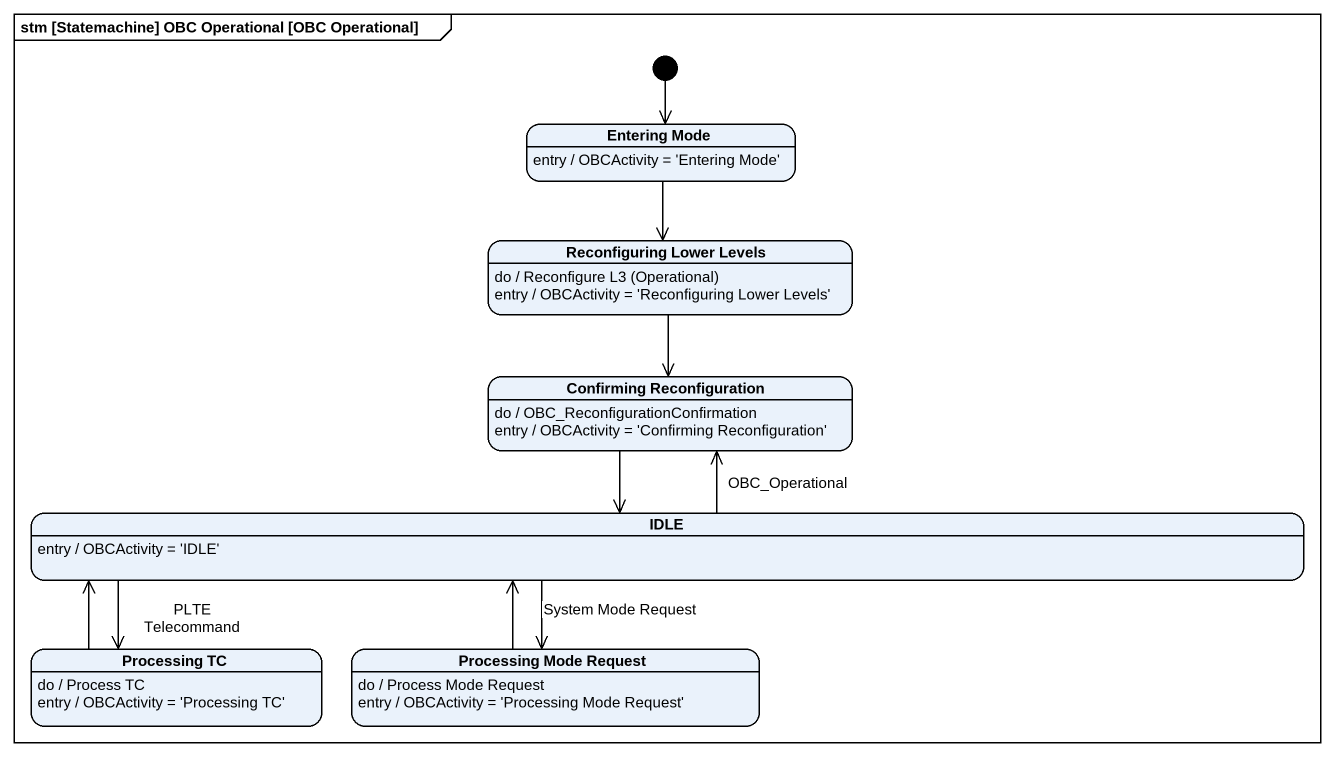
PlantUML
@startuml
mainframe stm [Statemachine] OBC Operational [OBC Operational]
hide empty description
state "Entering Mode" as Entering_Mode
Entering_Mode : entry / OBCActivity = 'Entering Mode'
state "Reconfiguring Lower Levels" as Reconfiguring_Lower_Levels
Reconfiguring_Lower_Levels : do / Reconfigure L3 (Operational)
Reconfiguring_Lower_Levels : entry / OBCActivity = 'Reconfiguring Lower Levels'
state "Confirming Reconfiguration" as Confirming_Reconfiguration
Confirming_Reconfiguration : do / OBC_ReconfigurationConfirmation
Confirming_Reconfiguration : entry / OBCActivity = 'Confirming Reconfiguration'
state IDLE
IDLE : entry / OBCActivity = 'IDLE'
state "Processing TC" as Processing_TC
Processing_TC : do / Process TC
Processing_TC : entry / OBCActivity = 'Processing TC'
state "Processing Mode Request" as Processing_Mode_Request
Processing_Mode_Request : do / Process Mode Request
Processing_Mode_Request : entry / OBCActivity = 'Processing Mode Request'
[*] --> Entering_Mode
Entering_Mode --> Reconfiguring_Lower_Levels
Reconfiguring_Lower_Levels --> Confirming_Reconfiguration
Confirming_Reconfiguration --> IDLE
IDLE -up-> Confirming_Reconfiguration : OBC_Operational
IDLE -left-> Processing_TC : PLTE Telecommand
IDLE --> Processing_Mode_Request : System Mode Request
Processing_TC -right-> IDLE
Processing_Mode_Request -up-> IDLE
@enduml
